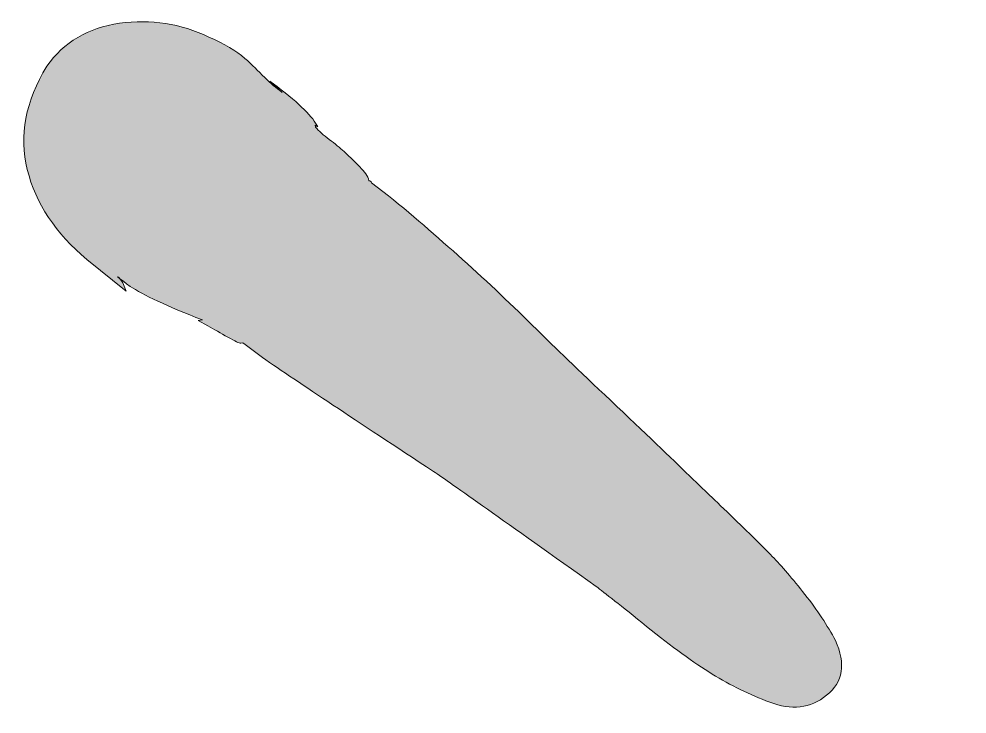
# Model space of a CAD drawing. Header units: inches. Extents: x 109 to 971, y -980 to -99.
# Drawn here: x 192 to 269.9, y -245.7 to -188.6 of the extents above; entities that cross this region are included whole.
import ezdxf

# ---------------------------------------------------------------- set-up
doc = ezdxf.new("R2010")
doc.units = ezdxf.units.IN
doc.header["$MEASUREMENT"] = 0
doc.layers.add('Layer 1', color=7, linetype='Continuous')

# ---------------------------------------------------------------- blocks, each defined once
blk = doc.blocks.new('block 2')
at = {"layer": 'Layer 1', "true_color": 0x09cccc}
h = blk.add_hatch(color=132, dxfattribs=at)
h.dxf.hatch_style = 2
edge = h.paths.add_edge_path()
edge.add_spline(control_points=[(216.97, -300.842), (216.165, -301.074), (214.955, -301.392), (213.333, -301.798), (211.716, -302.202), (210.556, -302.454), (209.848, -302.553), (206.828, -303.215), (203.375, -302.918), (199.494, -301.664), (197.734, -301.075), (196.172, -299.734), (194.806, -297.651), (193.439, -295.568), (192.871, -293.673), (193.115, -291.963), (193.115, -291.963), (193.267, -291.763), (193.267, -291.763), (193.535, -290.288), (194.021, -289.025), (194.71, -287.97), (195.383, -286.798), (196.588, -285.975), (198.314, -285.493), (200.045, -285.013), (201.535, -284.984), (202.789, -285.407), (203.04, -285.493), (203.327, -285.601), (203.644, -285.736), (203.962, -285.871), (204.177, -285.933), (204.299, -285.916), (204.428, -286.017), (204.554, -286.059), (204.676, -286.042), (205.011, -285.876), (205.664, -285.845), (206.635, -285.948), (207.606, -286.054), (208.15, -286.096), (208.271, -286.079), (211.588, -285.857), (213.97, -285.764), (215.409, -285.8), (218.394, -285.742), (223.072, -285.391), (229.445, -284.741), (246.597, -283.307), (256.433, -282.592), (258.949, -282.6), (259.781, -282.603), (260.597, -282.848), (261.382, -283.336), (262.168, -283.826), (262.821, -284.423), (263.338, -285.128), (263.855, -285.837), (264.2, -286.596), (264.374, -287.408), (264.547, -288.221), (264.442, -288.985), (264.067, -289.695), (263.684, -290.406), (262.975, -290.895), (261.936, -291.158), (257.569, -292.486), (247.407, -294.683), (231.439, -297.745), (222.031, -299.777), (217.204, -300.809), (216.97, -300.842)], knot_values=[0, 0, 0, 0, 1, 1, 1, 2, 2, 2, 3, 3, 3, 4, 4, 4, 5, 5, 5, 6, 6, 6, 7, 7, 7, 8, 8, 8, 9, 9, 9, 10, 10, 10, 11, 11, 11, 12, 12, 12, 13, 13, 13, 14, 14, 14, 15, 15, 15, 16, 16, 16, 17, 17, 17, 18, 18, 18, 19, 19, 19, 20, 20, 20, 21, 21, 21, 22, 22, 22, 23, 23, 23, 24, 24, 24, 24], degree=3, periodic=1)
edge = h.paths.add_edge_path()
edge.add_spline(control_points=[(264.705, -327.752), (266.253, -326.819), (267.94, -326.915), (269.774, -328.032), (271.604, -329.156), (272.407, -330.627), (272.184, -332.454), (271.945, -334.165), (271.621, -335.705), (271.215, -337.076), (271.025, -337.462), (270.693, -338.078), (270.213, -338.922), (269.733, -339.768), (269.4, -340.382), (269.215, -340.767), (268.744, -341.672), (268, -343.001), (266.99, -344.758), (265.98, -346.515), (265.237, -347.846), (264.765, -348.748), (261.119, -355.241), (258.442, -360.042), (256.72, -363.153), (253.55, -368.743), (250.626, -373.518), (247.946, -377.483), (247.745, -377.752), (247.497, -378.116), (247.202, -378.573), (246.908, -379.037), (246.71, -379.334), (246.609, -379.465), (246.609, -379.465), (246.458, -379.665), (246.458, -379.665), (246.204, -380.418), (245.257, -382.228), (243.624, -385.088), (243.455, -385.59), (243.429, -385.833), (243.546, -385.816), (243.462, -386.069), (242.889, -387.106), (241.828, -388.927), (241.845, -389.047), (241.798, -389.173), (241.697, -389.306), (241.596, -389.44), (241.399, -389.737), (241.104, -390.196), (240.81, -390.658), (240.511, -391.086), (240.208, -391.489), (239.906, -391.89), (239.7, -392.16), (239.603, -392.29), (235.379, -396.351), (230.885, -397.16), (226.115, -394.71), (226.115, -394.71), (225.915, -394.559), (225.915, -394.559), (225.915, -394.559), (225.891, -394.383), (225.891, -394.383), (223.984, -393.571), (222.376, -392.36), (221.075, -390.746), (221.075, -390.746), (221.051, -390.571), (221.051, -390.571), (217.427, -386.049), (217.094, -381.49), (220.039, -376.889), (220.426, -376.237), (220.951, -375.684), (221.605, -375.234), (221.605, -375.234), (222.538, -374.207), (222.538, -374.207), (222.655, -374.191), (222.764, -374.116), (222.865, -373.98), (222.966, -373.848), (223.067, -373.715), (223.168, -373.579), (223.37, -373.314), (223.684, -372.999), (224.117, -372.64), (224.541, -372.284), (224.864, -372.027), (225.086, -371.877), (225.086, -371.877), (225.589, -371.625), (225.589, -371.625), (225.589, -371.625), (225.765, -371.6), (225.765, -371.6), (225.866, -371.469), (226.076, -371.26), (226.395, -370.975), (228.851, -368.837), (230.236, -367.63), (230.555, -367.344), (230.555, -367.344), (230.228, -367.569), (230.228, -367.569), (230.228, -367.569), (231.189, -366.715), (231.189, -366.715), (231.189, -366.715), (232.249, -365.312), (232.249, -365.312), (233.576, -363.69), (235.539, -361.442), (238.131, -358.567), (240.718, -355.692), (242.378, -353.846), (243.1, -353.026), (244.747, -351.123), (248.273, -346.801), (253.678, -340.061), (254.182, -339.395), (254.989, -338.324), (256.103, -336.851), (257.213, -335.381), (258.098, -334.212), (258.754, -333.339), (259.409, -332.471), (260.296, -331.51), (261.404, -330.457), (262.513, -329.405), (263.615, -328.505), (264.705, -327.752)], knot_values=[0, 0, 0, 0, 1, 1, 1, 2, 2, 2, 3, 3, 3, 4, 4, 4, 5, 5, 5, 6, 6, 6, 7, 7, 7, 8, 8, 8, 9, 9, 9, 10, 10, 10, 11, 11, 11, 12, 12, 12, 13, 13, 13, 14, 14, 14, 15, 15, 15, 16, 16, 16, 17, 17, 17, 18, 18, 18, 19, 19, 19, 20, 20, 20, 21, 21, 21, 22, 22, 22, 23, 23, 23, 24, 24, 24, 25, 25, 25, 26, 26, 26, 27, 27, 27, 28, 28, 28, 29, 29, 29, 30, 30, 30, 31, 31, 31, 32, 32, 32, 33, 33, 33, 34, 34, 34, 35, 35, 35, 36, 36, 36, 37, 37, 37, 38, 38, 38, 39, 39, 39, 40, 40, 40, 41, 41, 41, 42, 42, 42, 43, 43, 43, 44, 44, 44, 45, 45, 45, 45], degree=3, periodic=1)
edge = h.paths.add_edge_path()
edge.add_spline(control_points=[(200.572, -210.319), (200.572, -210.319), (200.846, -210.998), (200.846, -210.998), (200.846, -210.998), (197.614, -208.398), (197.614, -208.398), (195.038, -206.245), (193.406, -203.779), (192.72, -201.003), (192.034, -198.225), (192.568, -195.399), (194.319, -192.523), (195.719, -190.532), (197.707, -189.356), (200.291, -188.995), (202.871, -188.635), (205.319, -189.013), (207.63, -190.125), (208.901, -190.668), (209.879, -191.248), (210.568, -191.87), (210.831, -192.074), (211.244, -192.467), (211.807, -193.044), (212.367, -193.626), (212.847, -194.067), (213.248, -194.369), (213.248, -194.369), (213.448, -194.521), (213.448, -194.521), (213.448, -194.521), (213.648, -194.672), (213.648, -194.672), (213.648, -194.672), (212.621, -193.737), (212.621, -193.737), (212.621, -193.737), (213.223, -194.193), (213.223, -194.193), (215.094, -195.608), (216.204, -196.711), (216.558, -197.498), (216.558, -197.498), (216.357, -197.347), (216.357, -197.347), (216.357, -197.347), (216.382, -197.523), (216.382, -197.523), (216.665, -197.842), (217.039, -198.178), (217.511, -198.531), (217.974, -198.887), (218.384, -199.218), (218.726, -199.529), (219.068, -199.84), (219.45, -200.207), (219.867, -200.625), (220.285, -201.047), (220.577, -201.425), (220.743, -201.76), (220.743, -201.76), (220.767, -201.936), (220.767, -201.936), (220.88, -201.921), (220.952, -201.973), (220.968, -202.088), (220.968, -202.088), (222.371, -203.149), (222.371, -203.149), (226.835, -206.835), (231.013, -210.622), (234.907, -214.506), (236.293, -215.869), (238.363, -217.854), (241.121, -220.46), (243.881, -223.068), (245.951, -225.053), (247.34, -226.413), (247.887, -226.939), (248.927, -227.929), (250.445, -229.391), (251.965, -230.857), (253.11, -231.983), (253.883, -232.771), (254.646, -233.564), (255.541, -234.604), (256.562, -235.899), (257.575, -237.194), (258.413, -238.454), (259.062, -239.679), (259.927, -241.595), (259.686, -243.093), (258.343, -244.177), (257, -245.263), (255.44, -245.451), (253.667, -244.739), (252.024, -244.134), (250.45, -243.365), (248.946, -242.437), (247.437, -241.51), (245.641, -240.204), (243.554, -238.52), (241.461, -236.837), (240.081, -235.745), (239.413, -235.238), (231.97, -229.936), (227.522, -226.787), (226.068, -225.792), (219.747, -221.646), (215.064, -218.529), (212.019, -216.442), (212.019, -216.442), (210.615, -215.38), (210.615, -215.38), (210.615, -215.38), (210.415, -215.229), (210.415, -215.229), (210.415, -215.229), (210.239, -215.253), (210.239, -215.253), (210.117, -215.27), (209.769, -215.112), (209.184, -214.773), (208.599, -214.436), (208.045, -214.123), (207.527, -213.836), (207.527, -213.836), (206.749, -213.407), (206.749, -213.407), (206.749, -213.407), (207.101, -213.358), (207.101, -213.358), (204.187, -212.21), (202.206, -211.289), (201.153, -210.597), (200.347, -209.992), (200.013, -209.74), (200.146, -209.841), (200.13, -209.723), (200.272, -209.885), (200.572, -210.319)], knot_values=[0, 0, 0, 0, 1, 1, 1, 2, 2, 2, 3, 3, 3, 4, 4, 4, 5, 5, 5, 6, 6, 6, 7, 7, 7, 8, 8, 8, 9, 9, 9, 10, 10, 10, 11, 11, 11, 12, 12, 12, 13, 13, 13, 14, 14, 14, 15, 15, 15, 16, 16, 16, 17, 17, 17, 18, 18, 18, 19, 19, 19, 20, 20, 20, 21, 21, 21, 22, 22, 22, 23, 23, 23, 24, 24, 24, 25, 25, 25, 26, 26, 26, 27, 27, 27, 28, 28, 28, 29, 29, 29, 30, 30, 30, 31, 31, 31, 32, 32, 32, 33, 33, 33, 34, 34, 34, 35, 35, 35, 36, 36, 36, 37, 37, 37, 38, 38, 38, 39, 39, 39, 40, 40, 40, 41, 41, 41, 42, 42, 42, 43, 43, 43, 44, 44, 44, 45, 45, 45, 46, 46, 46, 47, 47, 47, 47], degree=3, periodic=1)
edge = h.paths.add_edge_path()
edge.add_spline(control_points=[(243.648, -385.264), (243.648, -385.264), (243.546, -385.816), (243.546, -385.816), (243.53, -385.701), (243.564, -385.517), (243.648, -385.264)], knot_values=[0, 0, 0, 0, 1, 1, 1, 2, 2, 2, 2], degree=3, periodic=1)
at = {"layer": 'Layer 1', "lineweight": 0}
blk.add_open_spline([(200.572, -210.319), (200.572, -210.319), (200.846, -210.998), (200.846, -210.998), (200.846, -210.998), (197.614, -208.398), (197.614, -208.398), (195.038, -206.245), (193.406, -203.779), (192.72, -201.003), (192.034, -198.225), (192.568, -195.399), (194.319, -192.523), (195.719, -190.532), (197.707, -189.356), (200.291, -188.995), (202.871, -188.635), (205.319, -189.013), (207.63, -190.125), (208.901, -190.668), (209.879, -191.248), (210.568, -191.87), (210.831, -192.074), (211.244, -192.467), (211.807, -193.044), (212.367, -193.626), (212.847, -194.067), (213.248, -194.369), (213.248, -194.369), (213.448, -194.521), (213.448, -194.521), (213.448, -194.521), (213.648, -194.672), (213.648, -194.672), (213.648, -194.672), (212.621, -193.737), (212.621, -193.737), (212.621, -193.737), (213.223, -194.193), (213.223, -194.193), (215.094, -195.608), (216.204, -196.711), (216.558, -197.498), (216.558, -197.498), (216.357, -197.347), (216.357, -197.347), (216.357, -197.347), (216.382, -197.523), (216.382, -197.523), (216.665, -197.842), (217.039, -198.178), (217.511, -198.531), (217.974, -198.887), (218.384, -199.218), (218.726, -199.529), (219.068, -199.84), (219.45, -200.207), (219.867, -200.625), (220.285, -201.047), (220.577, -201.425), (220.743, -201.76), (220.743, -201.76), (220.767, -201.936), (220.767, -201.936), (220.88, -201.921), (220.952, -201.973), (220.968, -202.088), (220.968, -202.088), (222.371, -203.149), (222.371, -203.149), (226.835, -206.835), (231.013, -210.622), (234.907, -214.506), (236.293, -215.869), (238.363, -217.854), (241.121, -220.46), (243.881, -223.068), (245.951, -225.053), (247.34, -226.413), (247.887, -226.939), (248.927, -227.929), (250.445, -229.391), (251.965, -230.857), (253.11, -231.983), (253.883, -232.771), (254.646, -233.564), (255.541, -234.604), (256.562, -235.899), (257.575, -237.194), (258.413, -238.454), (259.062, -239.679), (259.927, -241.595), (259.686, -243.093), (258.343, -244.177), (257, -245.263), (255.44, -245.451), (253.667, -244.739), (252.024, -244.134), (250.45, -243.365), (248.946, -242.437), (247.437, -241.51), (245.641, -240.204), (243.554, -238.52), (241.461, -236.837), (240.081, -235.745), (239.413, -235.238), (231.97, -229.936), (227.522, -226.787), (226.068, -225.792), (219.747, -221.646), (215.064, -218.529), (212.019, -216.442), (212.019, -216.442), (210.615, -215.38), (210.615, -215.38), (210.615, -215.38), (210.415, -215.229), (210.415, -215.229), (210.415, -215.229), (210.239, -215.253), (210.239, -215.253), (210.117, -215.27), (209.769, -215.112), (209.184, -214.773), (208.599, -214.436), (208.045, -214.123), (207.527, -213.836), (207.527, -213.836), (206.749, -213.407), (206.749, -213.407), (206.749, -213.407), (207.101, -213.358), (207.101, -213.358), (204.187, -212.21), (202.206, -211.289), (201.153, -210.597), (200.347, -209.992), (200.013, -209.74), (200.146, -209.841), (200.13, -209.723), (200.272, -209.885), (200.572, -210.319)], degree=3, knots=[0, 0, 0, 0, 1, 1, 1, 2, 2, 2, 3, 3, 3, 4, 4, 4, 5, 5, 5, 6, 6, 6, 7, 7, 7, 8, 8, 8, 9, 9, 9, 10, 10, 10, 11, 11, 11, 12, 12, 12, 13, 13, 13, 14, 14, 14, 15, 15, 15, 16, 16, 16, 17, 17, 17, 18, 18, 18, 19, 19, 19, 20, 20, 20, 21, 21, 21, 22, 22, 22, 23, 23, 23, 24, 24, 24, 25, 25, 25, 26, 26, 26, 27, 27, 27, 28, 28, 28, 29, 29, 29, 30, 30, 30, 31, 31, 31, 32, 32, 32, 33, 33, 33, 34, 34, 34, 35, 35, 35, 36, 36, 36, 37, 37, 37, 38, 38, 38, 39, 39, 39, 40, 40, 40, 41, 41, 41, 42, 42, 42, 43, 43, 43, 44, 44, 44, 45, 45, 45, 46, 46, 46, 47, 47, 47, 47], dxfattribs=at)

msp = doc.modelspace()

# ---------------------------------------------------------------- block references
at = {"layer": 'Layer 1'}
msp.add_blockref('block 2', (0, 0), dxfattribs=at)

doc.saveas('drawing.dxf')
